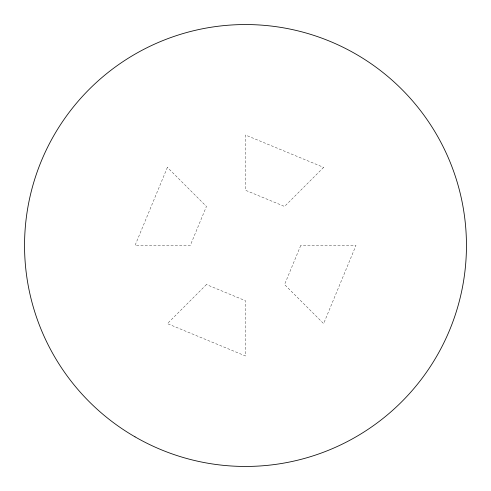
<?xml version="1.0" encoding="UTF-8"?>
<svg xmlns="http://www.w3.org/2000/svg" width="491" height="491" viewBox="0 0 491 491"><rect width="100%" height="100%" fill="white"/><g stroke="black" fill="none" stroke-linecap="round" stroke-linejoin="round"><path stroke-width="0.37" stroke-dasharray="2.46 1.84" d="M167.382 167.382L135.025 245.5L190.263 245.5L206.441 206.441L167.382 167.382M300.738 245.5L284.559 284.559L323.618 323.618L355.975 245.5L300.738 245.5M206.441 284.559L167.382 323.618L245.5 355.975L245.5 300.738L206.441 284.559M323.618 167.382L284.559 206.441L245.5 190.263L245.5 135.025L323.618 167.382"/><path stroke-width="0.74" d="M135.025 436.849A220.95 220.95 0 0 0 466.45 245.5A220.95 220.95 0 0 0 135.025 54.151A220.95 220.95 0 0 0 135.025 436.849"/></g></svg>
